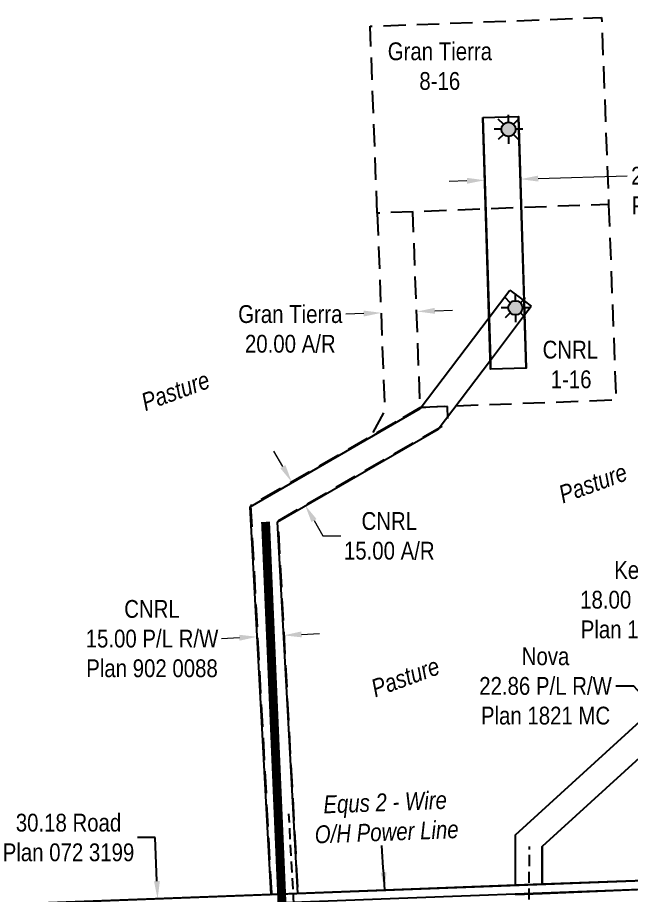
# Model space of a CAD drawing. Extents: x 665644 to 689199, y 5825051 to 5844826.
# Drawn here: x 687258 to 687602.2, y 5842294.7 to 5842787.4 of the extents above; entities that cross this region are included whole.
import ezdxf
from ezdxf.enums import TextEntityAlignment as Align

# ---------------------------------------------------------------- set-up
doc = ezdxf.new("R2010")
doc.units = 0
doc.header["$LTSCALE"] = 5
doc.header["$PDSIZE"] = 0.5
doc.linetypes.add('foc-ACCESSROAD', pattern=[3.75, 2.5, -1.25])
doc.linetypes.add('UG_PIPE', pattern=[1.875, 1.25, -0.625])
doc.layers.get('Defpoints').update_dxf_attribs({"color": 9})
for name, color, linetype in [('AS-PIPE-UG', 44, 'UG_PIPE'), ('AS-POWER', 104, 'foc-POWER'), ('AS-ROADS', 254, 'Continuous'), ('F-AR', 190, 'foc-ACCESSROAD'), ('F-RW', 190, 'Continuous'), ('F-WS', 190, 'foc-ACCESSROAD'), ('F-WS-S', 190, 'Continuous'), ('L-SEC', 7, 'Continuous'), ('L-TITLEDB', 4, 'Continuous'), ('L-TITLEDB-T', 4, 'Continuous')]:
    doc.layers.add(name, color=color, linetype=linetype)
for name, color, linetype, lineweight in [('F-AR-T', 190, 'Continuous', 9), ('F-RW-T', 190, 'Continuous', 9), ('F-WS-T', 190, 'Continuous', 9), ('T-TEXT', 48, 'Continuous', 18)]:
    doc.layers.add(name, color=color, linetype=linetype, lineweight=lineweight)
doc.styles.add('175L', font='ARIALN.TTF', dxfattribs={"height": 20})
doc.styles.add('80CG', font='ARIALN.TTF', dxfattribs={"height": 10})
doc.styles.add('80LS', font='ARIALNI.TTF', dxfattribs={"height": 10})
doc.styles.add('foc-LtypeFont', font='ARIALN.TTF', dxfattribs={"height": 7.35})
doc.linetypes.add('foc-POWER', pattern='A,6,-1,["P",foc-LtypeFont,S=0.2,R=0,X=-0.625,Y=-0.75],-1.24,4', length=12.24)
doc.dimstyles.new('Compass 5 000', dxfattribs={"dimscale": 5, "dimtxt": 9, "dimasz": 2, "dimexe": 0.2, "dimexo": 0.0625, "dimgap": 0.5, "dimtad": 0, "dimtih": 1, "dimtoh": 1, "dimzin": 0, "dimdsep": 46, "dimtxsty": '80CG', "dimcen": 0.1, "dimse1": 1, "dimse2": 1, "dimclrd": 256, "dimclrt": 256, "dimaunit": 1, "dimadec": 4, "dimazin": 0, "dimtfac": 0.06, "dimtofl": 0, "dimtmove": 0, "dimatfit": 1, "dimfxl": 0.2, "dimtolj": 1, "dimtzin": 0, "dimlwd": -1, "dimarcsym": 0})

# ---------------------------------------------------------------- blocks, each defined once
blk = doc.blocks.new('*D1352')
at = {"layer": 'Defpoints', "color": 0, "transparency": 16777216}
for p in [(687407.22, 5842445.51), (687392.25, 5842444.71), (687392.53, 5842439.44)]:
    blk.add_point(p, dxfattribs=at)
at = {"layer": 'F-RW-T', "transparency": 16777216}
for p, q in [((687417.49, 5842440.78), (687427.48, 5842441.32)), ((687382.55, 5842438.9), (687372.56, 5842438.36))]:
    blk.add_line(p, q, dxfattribs=at)
for points in [[(687417.4, 5842442.45), (687417.58, 5842439.12), (687407.51, 5842440.25)], [(687382.46, 5842440.57), (687382.64, 5842437.24), (687392.53, 5842439.44)]]:
    blk.add_solid(points, dxfattribs=at)
at = {"layer": 'F-RW-T', "transparency": 16777216, "insert": (687333.48, 5842438.36), "char_height": 10, "attachment_point": 5, "style": '80CG'}
blk.add_mtext('\\A1;CNRL\\P15.00 P/L R/W\\PPlan 902 0088', dxfattribs=at)
blk = doc.blocks.new('GAS')
h = blk.add_hatch(color=255)
h.dxf.hatch_style = 1
edge = h.paths.add_edge_path()
edge.add_arc((0, 0), 0.9, 0, 360)
for p, q in [((-0.571, 0.571), (-1.142, 1.142)), ((0, 0.808), (0, 1.616)), ((0.571, 0.571), (1.142, 1.142)), ((-0.808, 0), (-1.616, 0)), ((1.616, 0), (0.808, 0)), ((-0.571, -0.571), (-1.142, -1.142)), ((0, -0.808), (0, -1.616)), ((1.142, -1.142), (0.571, -0.571))]:
    blk.add_line(p, q)
blk.add_circle((0, 0), 0.8)
blk = doc.blocks.new('*D1386')
at = {"layer": 'Defpoints', "color": 0, "transparency": 16777216}
for p in [(687680.84, 5842326.95), (687605.16, 5842289.3), (687620.5, 5842272.35)]:
    blk.add_point(p, dxfattribs=at)
at = {"layer": 'F-RW', "transparency": 16777216}
for p, q in [((687604.07, 5842411.77), (687594.07, 5842411.77)), ((687658.78, 5842351.32), (687604.07, 5842411.77)), ((687687.55, 5842319.54), (687694.26, 5842312.12))]:
    blk.add_line(p, q, dxfattribs=at)
for points in [[(687660.02, 5842352.43), (687657.55, 5842350.2), (687665.49, 5842343.9)], [(687688.78, 5842320.66), (687686.31, 5842318.42), (687680.84, 5842326.95)]]:
    blk.add_solid(points, dxfattribs=at)
at = {"layer": 'F-RW', "transparency": 16777216, "insert": (687554.53, 5842411.77), "char_height": 10, "attachment_point": 5, "style": '80CG'}
blk.add_mtext('\\A1;Nova\\P22.86 P/L R/W\\PPlan 1821 MC', dxfattribs=at)
blk = doc.blocks.new('*D1387')
at = {"layer": 'Defpoints', "color": 0, "transparency": 16777216}
for p in [(687406.23, 5842523.08), (687413.73, 5842510.09), (687419.47, 5842513.4)]:
    blk.add_point(p, dxfattribs=at)
at = {"layer": 'F-AR-T', "transparency": 16777216}
for p, q in [((687406.97, 5842535.05), (687401.97, 5842543.71)), ((687424.48, 5842504.74), (687429.48, 5842496.08)), ((687429.48, 5842496.08), (687439.48, 5842496.08))]:
    blk.add_line(p, q, dxfattribs=at)
for points in [[(687408.42, 5842535.88), (687405.53, 5842534.22), (687411.97, 5842526.39)], [(687425.92, 5842505.58), (687423.03, 5842503.91), (687419.47, 5842513.4)]]:
    blk.add_solid(points, dxfattribs=at)
at = {"layer": 'F-AR-T', "transparency": 16777216, "insert": (687466.76, 5842496.08), "char_height": 10, "attachment_point": 5, "style": '80CG'}
blk.add_mtext('\\A1;CNRL\\P15.00 A/R', dxfattribs=at)
blk = doc.blocks.new('*D1388')
at = {"layer": 'Defpoints', "color": 0, "transparency": 16777216}
for p in [(687462.38, 5842621.18), (687482.36, 5842622.2), (687482.37, 5842621.93)]:
    blk.add_point(p, dxfattribs=at)
at = {"layer": 'F-AR-T', "transparency": 16777216}
for p, q in [((687492.35, 5842622.57), (687502.34, 5842622.95)), ((687452.38, 5842621.07), (687442.39, 5842620.69))]:
    blk.add_line(p, q, dxfattribs=at)
for points in [[(687492.29, 5842624.24), (687492.41, 5842620.91), (687482.36, 5842622.2)], [(687452.32, 5842622.73), (687452.44, 5842619.4), (687462.37, 5842621.44)]]:
    blk.add_solid(points, dxfattribs=at)
at = {"layer": 'F-AR-T', "transparency": 16777216, "insert": (687411.17, 5842620.69), "char_height": 10, "attachment_point": 5, "style": '80CG'}
blk.add_mtext('\\A1;\\PGran Tierra\\P20.00 A/R', dxfattribs=at)
blk = doc.blocks.new('*D1390')
at = {"layer": 'Defpoints', "color": 0, "transparency": 16777216}
for p in [(687540.37, 5842696.56), (687521.24, 5842668.5), (687541.23, 5842669.13)]:
    blk.add_point(p, dxfattribs=at)
at = {"layer": 'F-RW-T', "transparency": 16777216}
for p, q in [((687550.37, 5842696.87), (687600.33, 5842698.43)), ((687510.39, 5842695.63), (687500.4, 5842695.31))]:
    blk.add_line(p, q, dxfattribs=at)
for points in [[(687510.34, 5842697.29), (687510.44, 5842693.96), (687520.39, 5842695.94)], [(687550.32, 5842698.54), (687550.42, 5842695.21), (687540.37, 5842696.56)]]:
    blk.add_solid(points, dxfattribs=at)
at = {"layer": 'F-RW-T', "transparency": 16777216, "insert": (687639.87, 5842698.43), "char_height": 10, "attachment_point": 5, "style": '80CG'}
blk.add_mtext('\\A1;Gran Tierra\\P20.00 P/L R/W\\PPlan 002 2297', dxfattribs=at)
blk = doc.blocks.new('*D1391')
at = {"layer": 'Defpoints', "color": 0, "transparency": 16777216}
for p in [(687752.04, 5842371.27), (687745.83, 5842365.65), (687764.11, 5842357.92)]:
    blk.add_point(p, dxfattribs=at)
at = {"layer": 'F-RW-T', "transparency": 16777216}
for p, q in [((687660.33, 5842460.21), (687650.33, 5842460.21)), ((687739.13, 5842373.07), (687660.33, 5842460.21)), ((687764.61, 5842344.89), (687771.32, 5842337.47))]:
    blk.add_line(p, q, dxfattribs=at)
for points in [[(687740.36, 5842374.19), (687737.89, 5842371.95), (687745.83, 5842365.65)], [(687765.85, 5842346), (687763.38, 5842343.77), (687757.91, 5842352.3)]]:
    blk.add_solid(points, dxfattribs=at)
at = {"layer": 'F-RW-T', "transparency": 16777216, "insert": (687611.24, 5842460.21), "char_height": 10, "attachment_point": 5, "style": '80CG'}
blk.add_mtext('\\A1;Keyera\\P18.00 P/L R/W\\PPlan 182 3466', dxfattribs=at)
blk = doc.blocks.new('*D1392')
at = {"layer": 'Defpoints', "color": 0, "transparency": 16777216}
for p in [(687407.22, 5842445.51), (687392.25, 5842444.71), (687392.53, 5842439.44)]:
    blk.add_point(p, dxfattribs=at)
at = {"layer": 'F-RW-T', "transparency": 16777216}
for p, q in [((687417.49, 5842440.78), (687427.48, 5842441.32)), ((687382.55, 5842438.9), (687372.56, 5842438.36))]:
    blk.add_line(p, q, dxfattribs=at)
for points in [[(687417.4, 5842442.45), (687417.58, 5842439.12), (687407.51, 5842440.25)], [(687382.46, 5842440.57), (687382.64, 5842437.24), (687392.53, 5842439.44)]]:
    blk.add_solid(points, dxfattribs=at)
at = {"layer": 'F-RW-T', "transparency": 16777216, "insert": (687333.48, 5842438.36), "char_height": 10, "attachment_point": 5, "style": '80CG'}
blk.add_mtext('\\A1;CNRL\\P15.00 P/L R/W\\PPlan 902 0088', dxfattribs=at)
blk = doc.blocks.new('*D1400')
at = {"layer": 'Defpoints', "color": 0, "transparency": 16777216}
for p in [(687336.63, 5842292.19), (687344.48, 5842292.49), (687345.62, 5842262.39)]:
    blk.add_point(p, dxfattribs=at)
at = {"layer": 'L-TITLEDB-T', "transparency": 16777216}
for p, q in [((687335.34, 5842326.62), (687325.34, 5842326.62)), ((687336.26, 5842302.19), (687335.34, 5842326.62)), ((687338.14, 5842252.1), (687338.51, 5842242.11))]:
    blk.add_line(p, q, dxfattribs=at)
for points in [[(687337.92, 5842302.25), (687334.59, 5842302.12), (687336.63, 5842292.19)], [(687339.8, 5842252.17), (687336.47, 5842252.04), (687337.76, 5842262.1)]]:
    blk.add_solid(points, dxfattribs=at)
at = {"layer": 'L-TITLEDB-T', "transparency": 16777216, "insert": (687286.59, 5842326.62), "char_height": 10, "attachment_point": 5, "style": '80CG'}
blk.add_mtext('\\A1;30.18 Road\\PPlan 072 3199', dxfattribs=at)

msp = doc.modelspace()

# ---------------------------------------------------------------- linework, layer by layer
at = {"layer": 'AS-PIPE-UG', "flags": 128}
for points in [[(687416.26, 5842232.151), (687410.412, 5842339.929)], [(687545.242, 5842244.981), (687545.456, 5842321.668)]]:
    msp.add_lwpolyline(points, dxfattribs=at)
at = {"layer": 'AS-POWER', "flags": 128}
msp.add_lwpolyline([(686957.311, 5842277.939), (687074.932, 5842282.467), (687904.321, 5842313.631)], dxfattribs=at)
at = {"layer": 'AS-ROADS', "const_width": 5, "flags": 128}
msp.add_lwpolyline([(687406.735, 5842284.159), (687397.263, 5842504.019)], dxfattribs=at)
at = {"layer": 'F-AR', "flags": 128}
msp.add_lwpolyline([(687400.331, 5842294.694), (687415.569, 5842295.266), (687404.307, 5842504.643), (687499.716, 5842559.739), (687499.376, 5842568.771), (687484.387, 5842568.208), (687388.835, 5842513.029), (687400.577, 5842294.703)], close=True, dxfattribs=at)
at = {"layer": 'F-RW', "flags": 128}
for points in [[(687519.284, 5842731.186), (687539.274, 5842731.814)], [(687519.284, 5842731.186), (687539.274, 5842731.814)], [(687539.705, 5842718.172), (687539.274, 5842731.814)], [(687539.705, 5842718.172), (687539.274, 5842731.814)], [(687519.284, 5842731.186), (687522.803, 5842618.852)], [(687519.284, 5842731.186), (687522.803, 5842618.852)], [(687542.523, 5842628.164), (687539.705, 5842718.172)], [(687542.523, 5842628.164), (687539.705, 5842718.172)], [(687522.803, 5842618.852), (687534.446, 5842634.27)], [(687522.803, 5842618.852), (687534.446, 5842634.27)], [(687534.446, 5842634.27), (687542.523, 5842628.164)], [(687534.446, 5842634.27), (687542.523, 5842628.164)], [(687542.763, 5842620.371), (687542.523, 5842628.164)], [(687542.523, 5842628.164), (687546.422, 5842625.215)], [(687542.763, 5842620.371), (687542.523, 5842628.164)], [(687542.523, 5842628.164), (687546.422, 5842625.215)], [(687542.763, 5842620.371), (687546.422, 5842625.215)], [(687542.763, 5842620.371), (687546.422, 5842625.215)], [(687484.115, 5842567.626), (687522.803, 5842618.852)], [(687484.115, 5842567.626), (687522.803, 5842618.852)], [(687522.803, 5842618.852), (687523.543, 5842594.92)], [(687522.803, 5842618.852), (687523.543, 5842594.92)], [(687523.543, 5842594.92), (687542.763, 5842620.371)], [(687523.543, 5842594.92), (687542.763, 5842620.371)], [(687543.691, 5842590.353), (687542.763, 5842620.371)], [(687543.691, 5842590.353), (687542.763, 5842620.371)], [(687494.258, 5842556.143), (687523.543, 5842594.92)], [(687523.543, 5842594.92), (687523.703, 5842589.731)], [(687523.543, 5842594.92), (687523.703, 5842589.731)], [(687543.691, 5842590.353), (687523.703, 5842589.731)], [(687543.691, 5842590.353), (687523.703, 5842589.731)], [(687388.595, 5842512.541), (687484.115, 5842567.626)], [(687388.595, 5842512.541), (687484.115, 5842567.626)], [(687404.062, 5842504.113), (687494.258, 5842556.143)], [(687404.062, 5842504.113), (687494.258, 5842556.143)], [(687400.331, 5842294.694), (687388.595, 5842512.541)], [(687400.331, 5842294.694), (687388.595, 5842512.541)], [(687415.335, 5842295.257), (687404.062, 5842504.113)], [(687415.335, 5842295.257), (687404.062, 5842504.113)], [(687537.619, 5842299.852), (687537.621, 5842328.185)], [(687537.619, 5842299.852), (687537.621, 5842328.185)], [(687552.632, 5842300.416), (687552.632, 5842321.528)], [(687552.632, 5842300.416), (687552.632, 5842321.528)]]:
    msp.add_lwpolyline(points, dxfattribs=at)
for points in [[(687519.284, 5842731.186), (687539.274, 5842731.814), (687543.691, 5842590.353), (687523.703, 5842589.731), (687519.284, 5842731.186)], [(687537.619, 5842299.852), (687537.621, 5842328.185), (687819.868, 5842585.569), (687863.549, 5842587.111), (687864.123, 5842572.119), (687825.913, 5842570.784), (687552.632, 5842321.528), (687552.632, 5842300.416)]]:
    msp.add_lwpolyline(points, close=True, dxfattribs=at)
at = {"layer": 'F-WS', "flags": 128}
msp.add_lwpolyline([(687460.002, 5842677.476), (687456.037, 5842782.448), (687586.002, 5842787.357), (687589.968, 5842682.385)], close=True, dxfattribs=at)
for points in [[(687589.968, 5842682.385), (687594.122, 5842572.415), (687484.151, 5842568.261), (687479.997, 5842678.231)], [(687460.002, 5842677.476), (687464.197, 5842566.436), (687455.912, 5842551.434), (687484.151, 5842568.261)], [(687460.002, 5842677.476), (687464.197, 5842566.436), (687455.912, 5842551.434), (687484.151, 5842568.261)]]:
    msp.add_lwpolyline(points, dxfattribs=at)
at = {"layer": 'L-SEC', "flags": 128}
msp.add_lwpolyline([(687879.278, 5842307.651), (687477.187, 5842292.553), (687075.096, 5842277.456)], dxfattribs=at)
at = {"layer": 'L-TITLEDB', "flags": 128}
for points in [[(686957.311, 5842277.939), (687074.932, 5842282.467), (687537.619, 5842299.852), (687874.067, 5842312.494)], [(687620.505, 5842302.967), (687552.632, 5842300.416)], [(687537.619, 5842299.852), (687415.335, 5842295.257)], [(687552.632, 5842300.416), (687537.619, 5842299.852)], [(687552.632, 5842295.2), (687614.737, 5842297.765)], [(687400.331, 5842294.694), (687074.932, 5842282.467)], [(687415.335, 5842295.257), (687400.331, 5842294.694)], [(687537.618, 5842294.655), (687552.632, 5842295.2)]]:
    msp.add_lwpolyline(points, dxfattribs=at)

# ---------------------------------------------------------------- block references
at = {"layer": 'F-WS-S'}
for p, xscale, yscale, zscale in [((687533.721, 5842724.571), 5, 5, 5), ((687533.721, 5842724.571), 4.999999999999993, 4.999999999999993, 4.999999999999993), ((687537.59, 5842624.267), 5, 5, 5), ((687537.59, 5842624.267), 4.999999999999993, 4.999999999999993, 4.999999999999993)]:
    msp.add_blockref('GAS', p, dxfattribs=dict(at, xscale=xscale, yscale=yscale, zscale=zscale))

# ---------------------------------------------------------------- texts
at = {"layer": 'AS-POWER', "insert": (687423.494, 5842349.967), "char_height": 10, "attachment_point": 1, "rotation": 2.15174, "style": '175L'}
msp.add_mtext_dynamic_manual_height_columns('\\pi6.0595;{\\fArial Narrow|b0|i1|c0|p34;Equs 2 - Wire\\P\\pi0.57524;O/H Power Line}', width=80.67299, gutter_width=100, heights=[0], dxfattribs=at)
at = {"layer": 'F-WS-T', "char_height": 10, "attachment_point": 1, "style": '175L'}
for s, width, insert in [('\\pi0.45493;Gran Tierra\\P\\pi18.207;8-16', 58.33823, (687465.447, 5842773.393)), ('\\pi9.419;CNRL\\P\\pi13.942;1-16', 49.03588, (687543.477, 5842605.772)), ('\\pi9.419;CNRL\\P\\pi13.942;1-16', 49.03588, (687543.477, 5842605.772))]:
    msp.add_mtext_dynamic_manual_height_columns(s, width=width, gutter_width=100, heights=[0], dxfattribs=dict(at, insert=insert))
at = {"layer": 'T-TEXT', "style": '80LS'}
for height, p in [(10, (687346.653, 5842577.585)), (10, (687581.127, 5842525.754)), (9.9988, (687475.759, 5842416.786))]:
    msp.add_text('Pasture', height=height, rotation=20, dxfattribs=at).set_placement(p, align=Align.MIDDLE_CENTER)

# ---------------------------------------------------------------- dimensions: what is measured, and where the dimension line sits
at = {"layer": 'F-AR-T'}
dim = msp.add_linear_dim(base=(687482.358, 5842622.195), p1=(687462.382, 5842621.181), p2=(687482.368, 5842621.932), angle=2.15233, text='\\PGran Tierra\\P20.00 A/R', dimstyle='Compass 5 000', dxfattribs=at)
dim.commit()
dim.dimension.update_dxf_attribs({"geometry": '*D1388', "text_midpoint": (687411.172, 5842620.693), "dimtype": 161})
dim = msp.add_aligned_dim(p1=(687406.231, 5842523.076), p2=(687413.733, 5842510.086), distance=6.631, text='CNRL\\P15.00 A/R', dimstyle='Compass 5 000', dxfattribs=at)
dim.commit()
dim.dimension.update_dxf_attribs({"geometry": '*D1387', "text_midpoint": (687466.758, 5842496.082)})
at = {"layer": 'F-RW'}
dim = msp.add_linear_dim(base=(687680.835, 5842326.951), p1=(687605.159, 5842289.297), p2=(687620.501, 5842272.346), angle=312.14607, text='Nova\\P22.86 P/L R/W\\PPlan 1821 MC', dimstyle='Compass 5 000', dxfattribs=at)
dim.commit()
dim.dimension.update_dxf_attribs({"geometry": '*D1386', "text_midpoint": (687554.535, 5842411.767), "dimtype": 161})
at = {"layer": 'F-RW-T'}
for base, p1, p2, angle, text, picture, middle in [((687540.375, 5842696.563), (687521.242, 5842668.503), (687541.231, 5842669.127), 1.78843, 'Gran Tierra\\P20.00 P/L R/W\\PPlan 002 2297', '*D1390', (687639.868, 5842698.435)), ((687745.832, 5842365.655), (687764.113, 5842357.917), (687752.04, 5842371.268), 132.12217, 'Keyera\\P18.00 P/L R/W\\PPlan 182 3466', '*D1391', (687611.244, 5842460.208))]:
    dim = msp.add_linear_dim(base=base, p1=p1, p2=p2, angle=angle, text=text, dimstyle='Compass 5 000', dxfattribs=at)
    dim.commit()
    dim.dimension.update_dxf_attribs({"geometry": picture, "text_midpoint": middle, "dimtype": 161})
at = {"layer": 'F-RW-T', "color": 3}
for picture in ['*D1352', '*D1392']:
    dim = msp.add_aligned_dim(p1=(687407.225, 5842445.512), p2=(687392.249, 5842444.705), distance=5.274, text='CNRL\\P15.00 P/L R/W\\PPlan 902 0088', dimstyle='Compass 5 000', dxfattribs=at)
    dim.commit()
    dim.dimension.update_dxf_attribs({"geometry": picture, "text_midpoint": (687333.476, 5842438.363)})
at = {"layer": 'L-TITLEDB-T'}
dim = msp.add_linear_dim(base=(687336.632, 5842292.194), p1=(687345.616, 5842262.393), p2=(687344.485, 5842292.489), angle=92.15171, text='30.18 Road\\PPlan 072 3199', dimstyle='Compass 5 000', dxfattribs=at)
dim.commit()
dim.dimension.update_dxf_attribs({"geometry": '*D1400', "text_midpoint": (687286.59, 5842326.622), "dimtype": 161})

# ---------------------------------------------------------------- leaders
at = {"layer": 'AS-POWER', "path_type": 1}
msp.add_leader([(687464.192, 5842297.093), (687462.645, 5842322.116)], dimstyle='Compass 5 000', override={"dimgap": 0.5, "dimtad": 0}, dxfattribs=at)

doc.saveas('drawing.dxf')
